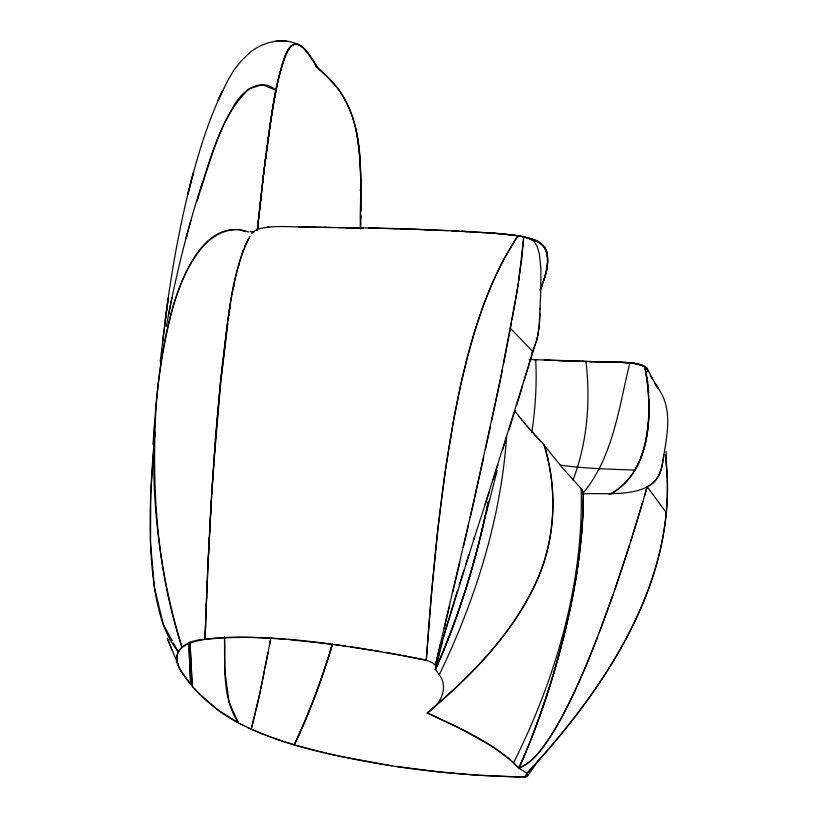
<?xml version="1.0" encoding="UTF-8"?>
<svg xmlns="http://www.w3.org/2000/svg" width="818" height="818" viewBox="0 0 818 818"><rect width="100%" height="100%" fill="white"/><g stroke="black" fill="none" stroke-linecap="round" stroke-linejoin="round"><path stroke-width="1.23" d="M360.554 227.966C359.572 181.351 367.2 128.068 337.67 88.242M360.932 204.756L360.871 211.647M360.902 209.071C361.004 182.271 360.881 155.226 355.82 128.815M360.482 228.457C359.552 177.997 368.335 115.604 327.691 77.229C325.544 75.082 323.376 72.966 321.106 70.941C316.832 67.761 314.674 62.853 311.76 58.579C307.251 50.92 296.085 36.575 288.529 49.223C272.425 84.96 271.075 125.348 264.909 163.6M360.758 218.355L360.82 215.022M224.429 637.365C225.226 665.77 221.739 698.255 238.559 722.928M360.789 216.351L360.513 228.999M188.079 643.766L195.758 641.21L205.062 639.339L206.647 595.729M528.489 238.15L533.95 241.177L537.314 246.77L539.461 254.592L540.903 269.296L540.77 291.678L539.154 327.374L536.751 340.441L531.659 353.642M184.234 675.658C166.892 655.545 182.097 640.054 205.062 639.339L205.553 624.829M539.962 313.683L539.696 320.227M540.095 309.593L540.136 308.202M400.278 655.044C335.983 644.349 270.39 632.723 205.062 639.339C208.253 547.855 212.619 456.332 222.23 365.268C227.261 326.29 230.666 286.443 243.631 249.112M205.952 613.919L206.085 610.289M206.228 606.649L206.361 602.999M206.514 599.359L208.232 559.246M206.801 592.068L206.954 588.428M207.107 584.778L207.271 581.128M207.915 566.526L211.31 500.872M208.263 559.226L209.306 537.334M583.224 508.643C581.537 553.397 573.449 597.661 562.559 641.026M209.551 533.653L211.75 493.581M506.628 436.71C500.759 519.553 475.207 600.228 439.286 674.758C449.399 688.255 439.818 705.32 427.231 712.948L459.91 728.347L491.598 746.098L509.624 759.104L518.868 768.163L526.363 772.846L527.733 775.668L526.127 776.824L523.367 777.09L476.812 775.188L438.826 771.855L396.648 766.497M539.624 321.505L537.866 335.84M211.872 493.551L212.66 479.041M212.332 486.27L215.758 435.636L220.471 382.159M154.183 442.017L150.747 493.52L150.532 543.121L154.428 587.498L163.303 624.451L172.209 640.77M212.813 479L213.805 464.491M439.286 674.758L435.391 669.461L436.168 667.007L435.135 664.86L432.129 662.621L426.29 660.198L431.403 594.349L437.957 528.387L445.452 469.88L453.734 419.317L460.912 383.939L467.538 356.515L474.992 330.257L483.326 305.513L492.456 282.731L503.54 259.787L517.927 235.758L520.493 236.218M153.007 444.552L154.5 423.254M214.326 457.252L220.788 382.159L227.823 323.529M402.436 655.453L426.29 660.198C433.019 567.815 441.209 475.166 460.79 384.48C472.62 332.64 488.254 280.462 517.927 235.758C528.07 238.069 545.688 240.717 546.772 253.713C546.864 245.656 538.121 241.617 531.659 239.183M154.162 441.781C150.083 491.321 147.322 541.588 154.97 590.944C158.712 612.304 164.173 634.482 178.15 651.649C173.089 663.817 184.203 675.085 190.645 684.329L188.866 642.795M665.474 457.691C680.065 578.98 605.085 688.378 526.915 773.388C605.882 688.163 681.333 576.618 665.392 454.859M154.704 435.841L155.052 432.282M220.829 378.642C227.455 331.607 228.273 281.637 248.917 238.089M647.968 371.413C646.711 364.255 636.956 363.99 631.107 362.916M257.394 229.101L263.345 176.105M257.455 229.112L258.171 222.322M257.373 230.492L262.68 182.281M257.271 230.584C262.987 179.766 267.895 128.702 278.447 78.6C282.374 66.974 283.079 51.554 294.183 44.152L298.335 44.366L302.67 47.229L308.989 54.601M160.205 361.617L168.211 298.294L162.577 341.382M154.694 436.996L154.98 434.481M260.38 202.158L261.126 195.543M262.629 182.506L264.214 169.346M263.386 176.105L265.738 156.984M264.112 169.796L269.071 131.984M266.423 151.524L267.189 145.676M583.265 494.338L583.029 491.608L581.445 488.867L562.375 467.855L542.487 443.049M165.144 320.257C171.606 270.625 180.267 221.208 193.334 172.864L187.772 194.51C196.576 158.978 206.934 123.559 222.721 90.43L218.12 100.399L227.476 81.105L233.856 70.256L240.993 61.125L250.134 52.352C264.541 40.614 288.335 35.685 303.693 48.19M267.967 139.96C271.903 113.058 275.4 85.87 283.703 59.888C286.116 53.927 289.449 42.199 298.12 44.274M577.569 567.498L582.14 528.448L583.336 493.878C608.193 492.242 655.504 500.504 661.936 466.127M228.314 320.186L228.641 317.957M663.286 458.1C667.406 434.123 673.439 405.933 655.964 385.564M270.206 124.305L270.615 121.616M228.979 315.748L229.316 313.529M518.632 281.341L523.52 239.643L523.643 236.883L520.851 236.29M583.295 494.184L583.336 493.878C582.794 577.549 560.851 659.748 531.68 737.662M662.928 460.473L663.101 459.297M663.838 454.46C662.498 466.659 659.901 481.321 647.181 486.73C629.42 547.988 609.778 608.817 585.177 667.703C575.187 690.995 564.492 714.073 551.056 735.617C542.446 748.163 533.448 762.059 518.868 768.163C493.714 742.212 459.44 728.071 427.231 712.948C470.831 675.985 512.681 634.073 536.526 581.281C555.892 538.602 557.508 489.317 544.082 444.685C559.001 492.988 555.258 546.874 531.588 591.792C506.996 639.788 468.049 678.511 427.231 712.948M271.034 118.886L273.335 104.673M518.203 284.091L515.81 298.693M230.001 309.132L230.349 306.944M531.772 432.65C535.391 408.519 537.007 384.031 535.688 359.654L533.224 359.552M576.905 571.833L574.727 584.839M662.744 461.628L662.151 465.023M515.289 301.77L512.088 319.756M273.846 101.78L276.003 90.236C259.971 75.962 240.328 92.373 232.874 107.608C218.57 131.616 210.001 158.498 201.811 185.062M625.606 362.497L634.88 363.427L642.324 365.401L646.895 368.223L648.04 371.352L646.782 368.11L640.453 364.736L631.21 362.926L617.058 362.2M511.495 322.977L503.52 364.082M583.214 494.573L583.142 491.986L581.158 488.52C583.704 583.796 555.862 678.02 513.663 762.713M573.939 589.175C562.242 650.586 544.522 711.087 518.868 768.163C535.718 761.159 545.33 744.216 554.798 729.574C571.997 700.31 585.126 668.879 597.437 637.314M166.33 326.28C175.318 278.151 186.862 230.441 201.964 183.856M171.913 297.66L168.518 314.91M269.367 645.606L270.952 637.508M270.932 637.733L265.001 667.856M479.082 542.324C467.968 585.77 453.888 628.561 435.391 669.461L436.25 665.167M268.038 652.519L258.539 699.615L251.269 729.165L254.357 730.535M264.47 670.535L260.85 688.511M234.071 286.096L234.388 284.531M488.336 501.301L486.383 510.953L486.833 508.868M502.283 370.227L491.741 420.493M487.068 507.784L487.508 505.626M260.349 690.965L251.269 729.165C274.603 739.636 299.255 746.803 324.071 752.764M488.172 502.293C476.403 559.614 459.143 615.934 435.391 669.461L444.869 631.977L457.579 590.146M630.504 362.855L629.88 362.793C618.878 407.2 613.306 456.761 583.111 493.06M490.371 426.822L485.432 449.471M483.765 457.027L470.166 517.385M468.448 524.89L463.264 547.344M459.798 562.242L452.845 591.905M437.252 660.658L442.282 641.148M449.368 606.659L444.133 628.694M537.569 337.21L485.115 504.501M440.646 643.326L435.401 665.187L473.039 504.808L500.289 379.971L517.16 290.656L521.7 259.326L523.643 236.883L528.162 238.048M480.156 538.009L486.148 512.109C474.368 566.025 458.029 619.083 435.391 669.461M486.27 513.05L497.16 470.514M187.547 232.936L186.075 238.6L190.87 220.257M561.455 645.33C550.555 687.325 536.649 728.582 518.868 768.163L525.718 752.519M238.846 265.032L239.224 263.601M197.179 201.218L202.496 182.751M197.823 198.907L198.467 196.596M442.988 638.623L474.593 536.956M332.251 644.349C322.2 678.766 309.419 712.345 294.286 744.84L287.527 742.775M644.328 496.577L647.181 486.73L666.476 512.876M642.887 501.506L630.923 540.78M524.052 380.943L532.733 351.392L510.483 328.417M332.456 644.114C322.241 678.562 309.756 712.396 294.286 744.84C309.807 712.366 322.19 678.47 332.517 644.011M522.569 385.871L516.567 405.564M515.043 410.483L508.898 430.196M543.213 281.954C549.982 265.533 551.383 241.607 529.144 238.345L530.81 238.887M459.184 585.054L464.021 569.819M502.661 449.941L505.79 440.064M629.369 545.667L614.88 589.441M200.543 189.704C212.608 154.663 221.157 115.031 249.224 88.773L262.302 84.694L275.973 90.277M465.636 564.757L468.888 554.645M493.142 479.645L497.917 464.777M473.765 539.543L489.205 491.853M540.146 290.278C545.187 275.942 555.79 250.236 537.068 241.494C521.823 234.255 504.461 234.265 487.988 232.803M242.077 254.04L242.517 252.742M613.203 594.277L599.257 632.58M242.956 251.463L243.406 250.216M572.968 480.207C587.314 442.64 590.708 401.27 585.923 361.505M540.279 289.899C545.085 277.404 549.716 263.611 546.322 250.175L546.721 253.907L546.322 250.175M540.494 289.255L541.772 286.065M244.613 246.913L248.999 238.467M245.318 245.42L245.819 244.285M246.341 243.191L247.394 241.095M297.885 745.904C371.812 766.221 448.601 775.576 525.156 777.1L527.426 772.529M525.156 777.1L527.16 773.143M247.946 240.114L249.081 238.273M527.733 775.668L540.074 758.133M249.51 237.251L250.124 236.453M252.772 232.271L256.382 229.889M610.545 494.195C653.388 469.45 652.621 409.082 644.799 366.617C632.774 360.687 618.705 362.926 605.78 361.996M187.526 644.011L181.688 647.508L178.15 651.649L173.396 642.938M609.195 494.45C652.928 472.385 652.938 408.438 644.799 366.617L647.559 380.718L648.705 392.824M258.641 228.968C274.163 224.889 290.421 227.169 306.249 227.067M205.062 639.339C231.555 635.617 258.478 637.426 285.042 639.257M267.046 227.322L269.02 227.148M280.554 40.961L274.357 41.411M299.245 227.036L309.286 227.159M299.071 227.056L304.071 227.097M303.805 227.067L326.893 227.414M363.335 227.936L337.875 227.608M345.533 227.721L354.848 227.823M308.376 227.087L314.695 227.24M331.546 227.496L370.176 228.028M312.987 227.189L331.873 227.516M608.837 362.057L616.23 362.19M610.565 362.088L611.619 362.108M613.858 362.139L629.88 362.793M396.75 228.621L368.826 228.028L415.309 229.234M324.562 227.373L329.214 227.455M373.489 228.13L378.141 228.191M614.298 362.149L615.678 362.18M607.467 362.037L589.144 361.597M609.154 362.067L547.569 360.124M596.261 361.781L601.015 361.893M600.76 361.893L602.099 361.924M591.056 361.648L592.447 361.689M593.858 361.72L595.279 361.76M392.425 228.488L406.045 228.917L401.393 228.754M619.86 362.272L621.966 362.333M591.516 361.658L582.048 361.382L584.41 361.454M579.676 361.311L582.835 361.413M400.462 228.723L447.722 230.604M574.952 361.147L579.41 361.3M580.228 361.321L544.277 360.012M558.418 360.554L568.213 360.912M415.319 229.244L457.006 231.065M534.849 359.634L548.96 360.186M424.583 229.602L429.205 229.786M622.682 362.364L624.87 362.456M529.174 359.388L536.332 359.675M451.71 230.84L459.828 231.249M452.364 230.829L467.559 231.637M474.849 232.036L461.649 231.31L498.663 233.549L517.927 235.758L493.704 233.171M470.974 231.811L488.929 232.854M281.617 40.9L287.118 41.34M289.337 639.615L330.769 644.083M250.4 231.474L254.071 231.913M335.646 644.717L345.523 646.067M350.523 646.782L381.208 651.639M560.33 465.135C585.167 468.642 610.238 469.123 635.177 470.105C646.598 448.53 649.369 423.55 648.981 399.46M392.067 765.812L337.957 755.924M386.413 652.539L426.29 660.198M335.932 755.484L326.014 753.225M284.235 741.721L285.871 742.253M282.609 741.2L273.202 737.969M245.175 231.698L239.367 229.582C210.471 228.294 193.477 256.238 182.854 279.214C166.054 320.012 159.459 364.051 155.962 407.773C151.698 488.141 156.596 570.412 181.995 647.253C148.007 537.181 143.958 416.198 173.477 304.654C183.518 273.089 205.891 217.169 248.887 232.026M270.185 736.875L271.688 737.427M267.537 735.893L268.703 736.323M265.247 735.014L266.392 735.454M264.122 734.574L257.527 731.895M255.4 730.995L256.463 731.445M251.269 729.165L242.987 725.218M251.29 233.038L252.077 233.406M248.887 728.071L247.721 727.529M243.171 725.31L240.41 723.899M240.881 724.145L239.715 723.541M240.175 723.777L239.091 723.214M224.664 636.997L224.817 670.729L229.101 702.253L238.324 722.805L218.58 710.474L200.655 695.075M238.324 722.805C220.799 713.654 205.257 700.995 192.21 686.179L189.97 641.977M360.022 189.981L360.902 190.625M644.829 366.638L646.752 368.09L648.122 370.963M315.717 66.002L326.075 75.624L337.026 87.444M315.533 65.675L317.384 67.24L311.126 57.638M200.236 694.666L197.997 692.376M542.498 443.059L540.892 441.383M540.923 441.413L534.553 434.583M196.985 691.322L195.778 690.055M539.348 439.757L535.34 435.452M304.153 48.661L306.382 51.197M195.379 689.625L194.193 688.337M193.396 687.478L192.21 686.179L190.052 642.999M533.765 433.714L534.635 434.675M532.978 432.834L533.857 433.806M533.07 432.937L531.403 431.076M532.293 432.068L528.316 427.538M317.384 67.24L316.638 66.309M529.962 429.43L526.772 425.738M525.228 423.928L526.853 425.841M523.694 422.098L525.309 424.021M522.16 420.258L523.765 422.19M520.626 418.397L522.221 420.34M519.103 416.515L520.688 418.468M519.154 416.577L514.542 410.769M190.308 683.899L190.645 684.329L188.866 644.277M189.653 683.04L187.884 680.74M187.731 680.525L186.064 678.265M185.911 678.061L184.5 676.057M307.251 52.291L313.222 60.808M658.316 388.253L654.799 383.305L657.784 387.538L650.842 376.188L652.56 379.317L648.04 370.033M309.419 55.205L310.267 56.401M316.402 66.002L313.427 61.115M178.539 665.596L167.935 639.676M167.23 638.163L171.892 649.921M666.108 451.393L666.537 463.07M360.953 197.741L360.953 201.259"/></g></svg>
